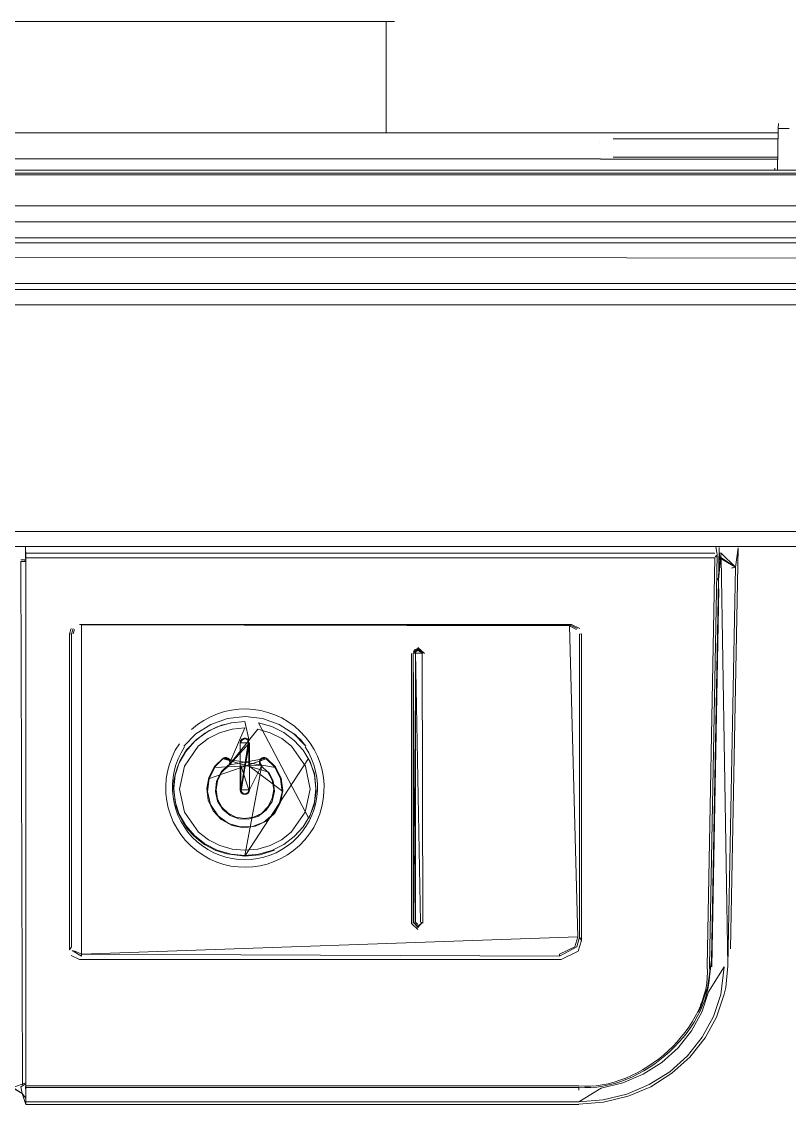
# Model space of a CAD drawing. Header units: millimetres. Extents: x 521 to 148073, y -17811 to 32040.
# Drawn here: x 66382.4 to 66492.3, y 20710.1 to 20865.2 of the extents above; entities that cross this region are included whole.
import ezdxf

# ---------------------------------------------------------------- set-up
doc = ezdxf.new("R2010")
doc.units = ezdxf.units.MM
doc.layers.add('Datové rozvody', color=6, linetype='Continuous')
doc.layers.add('PDF_Geometrie', color=7, linetype='Continuous', true_color=0xbdbdbd)

# ---------------------------------------------------------------- blocks, each defined once
blk = doc.blocks.new('projektor')
at = {"layer": 'PDF_Geometrie', "lineweight": 13}
for points in [[(85733.9755892011, 14135.77040875128), (85733.9755892011, 16031.83872741795)], [(85736.1163972011, 14135.77040875128), (85736.1163972011, 16031.83872741795)], [(85767.7148062011, 14135.77040875128), (85767.7148062011, 16031.83872741795)], [(85769.80576886777, 14135.77040875128), (85769.80576886777, 16031.83872741795)], [(85717.3485952011, 14198.32432308462), (85717.3485952011, 15969.28481308462)], [(85717.38369053444, 15969.28379575128), (85717.38369053444, 14198.32534041795)], [(85717.77838453444, 15969.26955441795), (85717.77838453444, 14198.33856475128)], [(85718.00574053443, 14198.34670275128), (85718.00574053443, 15969.26141641795)], [(85724.57922686776, 15969.03253441795), (85724.57922686776, 15085.03493508462)], [(85729.70974053444, 15082.57318375129), (85729.70974053444, 15082.61590841795), (85728.78760086777, 15082.57318375129), (85729.82265553443, 15083.80405941795), (85728.78760086777, 15084.99322775128), (85729.70974053444, 15085.03493508462), (85724.57922686776, 15082.57318375129), (85725.5013662011, 15083.80405941795), (85725.5013662011, 15085.03493508462), (85724.57922686776, 15083.80405941795), (85729.45491853444, 15085.41030141795), (85729.70974053444, 15968.85349808462)], [(85726.78564786777, 15968.95522341795), (85726.78564786777, 15085.41030141795)], [(85727.50331953443, 15968.92979208461), (85727.50331953443, 15085.41030141795), (85726.78564786777, 14198.65391308462)], [(85733.1439852011, 14198.87567408462), (85733.1439852011, 15968.73346208462)], [(85722.3234692011, 14537.67979208462), (85722.3234692011, 15629.92934441795)], [(85717.3485952011, 15548.15444208461), (85711.56805753443, 15548.25515008462), (85711.56805753443, 15549.79120141795)], [(85710.8483512011, 15548.26735708462), (85711.56805753443, 15548.25515008462)], [(85712.16365886776, 15357.64642608462), (85712.16365886776, 15548.24497741795)], [(85712.1809522011, 15357.64642608462), (85712.1809522011, 15548.24396008462)], [(85712.9962802011, 15525.25608575128), (85712.9962802011, 15548.22971875128)], [(85715.54500653443, 15548.18597675128), (85715.54500653443, 15525.25608575128)], [(85715.85069086777, 15548.17987341795), (85715.85069086777, 15523.50946308462)], [(85717.08665286776, 15547.77907575128), (85717.3485952011, 15547.76992041795)], [(85772.66475753443, 15542.28692908462), (85769.95988286777, 15542.67246775128), (85825.8528272011, 15541.61249041795)], [(85772.81175053443, 15541.78237175128), (85772.66424886778, 15542.28692908462), (85772.75274986777, 15541.78237175128)], [(85847.4745312011, 15520.45770541795), (85847.20343353444, 15523.90008808462), (85846.36623453443, 15527.34247108462), (85845.0326162011, 15530.49493675128), (85843.16494053444, 15533.45005575128), (85840.92138986777, 15535.95656608462), (85838.23533453443, 15538.08872741795), (85835.33616453444, 15539.66546908462), (85832.13741386776, 15540.73561875129), (85831.20103253443, 15540.93194841795), (85828.1991202011, 15541.23407241795)], [(85769.80576886777, 15539.55967475129), (85770.9679802011, 15539.73464208462), (85828.21387053444, 15538.66550975129)], [(85827.49314686777, 15538.93304708462), (85828.3176302011, 15538.97780641795), (85774.85337653443, 15539.93097208462), (85769.9471672011, 15540.02455908462)], [(85770.72739986777, 15539.43557008462), (85770.72739986777, 15443.44863141795)], [(85771.0142652011, 15539.73769408462), (85770.9679802011, 15539.73464208462)], [(85771.3692862011, 15443.45270041795), (85771.3692862011, 15539.44167341795), (85828.30694886777, 15538.36236841795)], [(85774.19826586777, 15539.94419608462), (85774.47699286777, 15539.68479675129)], [(85827.49314686777, 15538.93304708462), (85827.3619212011, 15538.93304708462), (85774.38340586776, 15539.93809275128)], [(85828.3176302011, 15538.97780641795), (85775.6773512011, 15539.97573108462)], [(85833.69787920109, 15537.42446141795), (85831.2890252011, 15538.38271341795), (85827.36141286776, 15538.93406441795)], [(85834.66121753443, 15537.09182008462), (85834.07324553444, 15537.43463408462), (85830.8480462011, 15538.52411175128), (85827.49314686777, 15538.93406441795)], [(85715.80847486776, 15523.50742875128), (85715.80847486776, 15392.49648308461)], [(85713.50439786777, 15523.38637575129), (85713.49727686777, 15523.38637575129)], [(85780.64154386776, 15519.43434908462), (85781.21018786776, 15520.60012075128)], [(85824.6687452011, 15520.83001975128), (85824.2206452011, 15520.56858575128), (85782.00923986777, 15520.56858575128), (85781.9624462011, 15520.83001975128)], [(85781.9624462011, 15520.83001975128), (85824.6687452011, 15520.83001975128)], [(85824.22013653444, 15520.56858575128), (85825.53188386776, 15520.20644408462), (85826.86092453444, 15517.77622741795)], [(85824.66823653443, 15520.83103708462), (85826.17224453443, 15520.37022175128), (85827.3090242011, 15518.03766141795)], [(85845.11755686777, 15520.48517108462), (85845.11755686777, 15520.44244641795)], [(85780.64205253443, 15450.93052441795), (85780.64205253443, 15519.43434908462)], [(85780.68884586776, 15519.17189808461), (85780.68884586776, 15451.19195841795), (85780.64205253443, 15450.93052441795)], [(85780.68833753443, 15519.17291541795), (85781.22392086776, 15520.30003108462)], [(85780.85821853443, 15519.17291541795), (85781.33174953444, 15520.14439141795)], [(85824.16978253443, 15520.33665241795), (85825.54815986777, 15519.91449241795), (85826.5903352011, 15517.77622741795)], [(85844.92987386776, 15520.44244641795), (85844.92987386776, 15443.45270041795)], [(85845.11806553444, 15520.45770541795), (85845.49750086776, 15520.45770541795)], [(85845.13383286777, 15520.44244641795), (85845.13383286777, 15443.45066608462)], [(85847.15307953443, 15520.45770541795), (85847.15307953443, 15443.43845908462), (85845.49750086776, 15443.43845908462)], [(85847.49436753443, 15520.45770541795), (85847.49436753443, 15443.43540708462)], [(85826.86092453444, 15451.19195841795), (85826.59084386777, 15451.19195841795), (85826.86092453444, 15517.77521008462), (85826.59084386777, 15517.77521008462)], [(85827.3090242011, 15518.03766141795), (85827.3090242011, 15450.93052441795)], [(85784.69376953444, 15498.96315775128), (85783.84538086777, 15498.07509641795)], [(85784.57932853443, 15498.64577508462), (85784.03357253443, 15498.07509641795)], [(85822.13222586777, 15497.73635108462), (85822.4557122011, 15498.07509641795)], [(85822.29651186777, 15497.18703475128), (85823.1454092011, 15498.07509641795)], [(85784.52897453443, 15497.73635108462), (85784.57932853443, 15497.50441775129)], [(85784.69376953444, 15497.18703475128), (85822.2975292011, 15497.18703475128)], [(85696.6785312011, 14673.97536475128), (85696.6785312011, 15493.63377141795), (85696.6785312011, 15494.81480175129)], [(85696.6785312011, 15493.63377141795), (85712.16365886776, 15493.63377141795)], [(85812.08889086777, 15478.09015175128), (85812.7185702011, 15476.10447441795), (85812.93015853444, 15473.97638208462), (85799.30558586777, 15482.83054875128), (85801.4123162011, 15483.65757508462), (85803.8699982011, 15483.90883641795), (85805.78904553443, 15483.61891941795), (85807.69232486776, 15482.88039408462), (85794.34495353443, 15475.84405775128), (85794.87036453444, 15477.71275108462), (85795.70705486776, 15479.39833841795), (85796.7955152011, 15480.84182008462), (85798.1728752011, 15482.08083375128), (85799.79895353442, 15483.04620641795), (85801.60457686777, 15483.65147175128), (85803.50022686776, 15483.85797375128), (85805.39485986777, 15483.64943708462), (85807.19844886777, 15483.04213741795), (85808.82554453443, 15482.07371275128), (85810.20086986777, 15480.83469908462), (85811.2837352011, 15479.39833841795), (85812.1194082011, 15477.71885441795), (85812.64685386777, 15475.85016141795), (85812.8192782011, 15473.97333041795), (85812.6382072011, 15472.03342975128), (85812.0771922011, 15470.10471875128), (85811.19065686777, 15468.38556175128), (85810.04573886778, 15466.93089041795), (85808.64549053443, 15465.72341175128), (85807.06773186776, 15464.83229841795), (85805.35823886776, 15464.27687841795), (85803.50226153444, 15464.07749708462), (85801.64424953444, 15464.27586141795), (85799.93068753443, 15464.83128108462), (85798.3483512011, 15465.72544608462), (85796.94403386777, 15466.93699408461), (85795.80115053443, 15468.39166541795), (85794.91766686777, 15470.10573608462), (85794.35665186777, 15472.03139508462), (85794.17456386777, 15473.97027875129), (85796.8580762011, 15474.55723341795), (85796.64750486777, 15474.40871441795), (85796.57171953443, 15474.31105808462), (85796.51729653444, 15474.20322941795), (85796.48423586777, 15474.08827975128), (85796.47253753443, 15473.97027875129), (85796.4822012011, 15473.85227741795), (85796.51322753444, 15473.73732775128), (85796.5666332011, 15473.62949908462), (85796.6429272011, 15473.52980808462), (85796.85705886777, 15473.37518575128), (85797.1245962011, 15473.31923708462), (85800.34013186776, 15473.31923708462), (85803.67214286777, 15473.31923708462), (85803.92798186776, 15473.37213408462), (85804.13651853443, 15473.51251508462), (85804.27232186777, 15473.72003441795), (85804.32114986777, 15473.96214041796), (85804.30996020109, 15474.08624541795), (85804.27486486777, 15474.20526408462), (85804.13804453443, 15474.41481808462), (85803.9259472011, 15474.55926775129), (85803.67214286777, 15474.61013041795), (85800.34013186776, 15474.61114775128), (85797.1245962011, 15474.61114775128), (85800.1788972011, 15471.84422075128), (85799.92407553444, 15471.94187675129), (85799.64890853444, 15471.92966975129), (85799.41239753444, 15471.80759941795), (85799.24963686777, 15471.61126975128), (85799.17537753443, 15471.39256041795), (85799.17079986777, 15471.28066275129), (85799.18758453443, 15471.16571308462), (85799.2262402011, 15471.04974641795), (85799.2862582011, 15470.94395208462), (85800.43931386777, 15469.74054241795), (85801.96010653443, 15468.93691275128), (85803.47733886776, 15468.66428908462), (85805.10952053443, 15468.86672241795), (85806.5870802011, 15469.54217808462), (85807.8240592011, 15470.67743175128), (85808.6571892011, 15472.18093141795), (85808.9674512011, 15473.82379408462), (85808.75942286776, 15475.44224308462), (85808.06158786776, 15476.92743175128), (85806.93447186776, 15478.13592808462), (85805.4665762011, 15478.94769575128), (85803.79777353443, 15479.26507841795), (85802.0735302011, 15479.02907575128), (85800.46932286776, 15478.21120475128), (85799.2862582011, 15476.98643241795), (85799.22573153443, 15476.87860375128), (85799.1865672011, 15476.76161975128), (85799.17079986777, 15476.63751508462), (85799.1799552011, 15476.51137575128), (85799.2155592011, 15476.38625341795), (85799.27710286777, 15476.26825208462), (85799.36204353443, 15476.16550975129), (85799.46631186777, 15476.08209508461), (85799.7079092011, 15475.98952508462), (85799.9586622011, 15475.99359408462), (85800.1804232011, 15476.08514675128), (85800.3518302011, 15476.25401075128), (85801.22361553443, 15477.15936541795), (85802.3446282011, 15477.75751008462), (85803.61619386777, 15477.97723675129), (85804.90810453444, 15477.78090675129), (85806.06777253443, 15477.18276241795), (85806.95939453444, 15476.27028675129), (85807.51176253443, 15475.14825708462), (85807.69029053443, 15473.92755408462), (85807.4919262011, 15472.72109241795), (85806.9421012011, 15471.63263208462), (85806.0804882011, 15470.75169141795), (85804.96100186776, 15470.16168475128), (85803.70215153442, 15469.94806175128), (85802.4178702011, 15470.14235708462), (85801.23429686777, 15470.75881208462), (85800.3518302011, 15471.67637408462), (85795.21623053444, 15475.76267775128), (85795.7212962011, 15477.50014508462), (85796.5325552011, 15479.09214541795), (85797.5986362011, 15480.45322941795), (85800.37319253443, 15482.38906108461), (85803.58262453444, 15483.06146508462), (85806.80222886776, 15482.37990575128), (85809.56966453443, 15480.43186708462), (85810.6403232011, 15479.05348975129), (85811.44140953443, 15477.46759308462), (85811.93375986777, 15475.74945341795), (85812.09906320111, 15473.96824408462), (85811.93630286776, 15472.19619008462), (85811.44700453444, 15470.48211941795), (85810.6484612011, 15468.89520541795), (85809.5772942011, 15467.51174175128), (85806.7991772011, 15465.55556508462), (85803.5719432011, 15464.87502308462), (85800.36861486777, 15465.54946141795), (85797.60168786776, 15467.47918975128), (85796.53713286776, 15468.83722208462), (85795.72383953443, 15470.42922241795), (85795.21572186776, 15472.17686241795), (85795.04533186776, 15473.97536475128), (85800.10718086777, 15471.76996108462), (85799.8961012011, 15471.84625508462), (85799.64890853444, 15471.82387575128), (85799.45105286776, 15471.70994341795), (85799.32237053444, 15471.53395875128), (85799.27354253443, 15471.33457708462), (85799.2943962011, 15471.15960975128), (85799.37018153444, 15471.00091808462), (85801.2322622011, 15477.29160841795), (85802.4575432011, 15477.89890808462), (85803.8740672011, 15478.07387575128), (85805.30686753443, 15477.74123408462), (85806.53876053443, 15476.92641475128), (85807.38918386777, 15475.76064308462), (85807.77726553443, 15474.43414575128), (85807.71317853444, 15473.10764841795), (85807.24066486777, 15471.89203141795), (85806.4044832011, 15470.88088241795), (85805.26058253444, 15470.16880575128), (85803.89593820111, 15469.85752641795), (85802.45499986777, 15470.03147641795), (85801.13918386777, 15470.70794941795), (85800.26790686777, 15471.61839041796), (85799.29744786776, 15476.78094741795), (85799.27303386776, 15476.61513541795), (85799.29897386777, 15476.45644408462), (85799.3717072011, 15476.31097675128), (85799.49123453443, 15476.18788941795), (85799.6550122011, 15476.10447441795), (85799.8523592011, 15476.08006041795), (85800.0537752011, 15476.13092308462), (85800.21907886777, 15476.25095908462), (85800.26790686777, 15476.31097675128), (85800.5817292011, 15469.76800808462), (85802.12693586777, 15468.99896508462), (85803.91831786776, 15468.77516941795), (85805.73157053444, 15469.19224308462), (85807.29000153443, 15470.22272008462), (85808.36371186777, 15471.69163275129), (85808.85555320111, 15473.36603041795), (85808.77620753444, 15475.04653175128), (85808.17755453443, 15476.58461775128), (85807.12215486777, 15477.86126975128), (85805.67969086776, 15478.75950375129), (85803.95849920111, 15479.15318075128), (85802.1376172011, 15478.93447141795), (85800.4728832011, 15478.08099641795), (85799.37018153444, 15476.92946641795), (85802.1457552011, 15468.91148141795), (85800.4606762011, 15469.77105975129), (85799.32796553444, 15470.95005575128), (85800.56036686776, 15478.23358441795), (85802.13405686777, 15479.01483441795), (85803.93510253444, 15479.23862975129), (85800.34267486777, 15474.50942241795), (85797.1235792011, 15474.50942241795), (85803.87203286777, 15473.45860041795), (85804.0419142011, 15473.56439475128), (85804.1711052011, 15473.74241408462), (85804.21891586776, 15473.96620975128), (85804.17059653443, 15474.18898775128), (85804.04242253443, 15474.36598975128), (85803.87101553443, 15474.47178408462), (85803.6716342011, 15474.50942241795), (85800.31164886776, 15473.42096208462), (85803.6716342011, 15473.42096208462), (85796.9206372011, 15474.47076675128), (85796.74821286777, 15474.36293808462), (85796.61902186777, 15474.18084975128), (85796.5737542011, 15473.96519241795), (85796.61902186777, 15473.74851741795), (85796.7477042011, 15473.56744641795), (85796.9221632011, 15473.45860041795), (85797.1235792011, 15473.42096208462)], [(85797.5849032011, 15465.47113308462), (85795.86879786776, 15467.15163441795), (85794.57332686777, 15469.20241575128), (85793.76461086777, 15471.52582075128), (85793.49046153443, 15473.98350275128), (85793.76867986776, 15476.43711608462), (85794.58349920111, 15478.75441775128), (85795.87998786777, 15480.79604341795), (85797.5849032011, 15482.46433775128)], [(85812.93015853444, 15473.97638208462), (85812.81978686777, 15473.97333041795), (85800.2689242011, 15476.31097675128), (85803.7016432011, 15474.59385441795), (85803.6716342011, 15473.41994508462), (85797.1576572011, 15474.60199241795), (85797.1576572011, 15473.32737508462), (85797.1576572011, 15474.60199241795)], [(85812.93015853444, 15473.97638208462), (85812.61989653444, 15471.42918175129), (85812.1209342011, 15469.92873408462), (85811.2878042011, 15468.35097508462), (85810.70034086777, 15467.53615575128), (85810.03607486776, 15466.79050975128), (85809.20345386777, 15466.03876008462), (85808.29606453443, 15465.39585641795), (85807.21319886777, 15464.82009141795), (85806.0657382011, 15464.40200075128), (85803.53328786777, 15464.03172075129), (85802.46771553444, 15464.08868675128), (85801.42503186777, 15464.28094741795), (85800.51713386778, 15464.55967475129), (85799.67433986776, 15464.90452341795), (85798.12201253444, 15465.82920608462), (85796.6892122011, 15467.20961775128), (85795.4735952011, 15468.93793008462), (85794.66894853444, 15470.72117375129), (85794.37903153444, 15471.94391141795)], [(85826.86092453444, 15451.19195841795), (85826.0567862011, 15449.91428908462)], [(85826.5903352011, 15451.19195841795), (85826.1168042011, 15450.22048208462)], [(85781.96193753443, 15449.53383641795), (85781.21018786776, 15449.76475275128)], [(85782.0087312011, 15449.79527041795), (85781.22392086776, 15450.06382508462)], [(85781.9583772011, 15450.02822141795), (85781.33174953444, 15450.22048208462)], [(85781.9624462011, 15449.53383641795), (85782.00923986777, 15449.79527041795), (85825.5410392011, 15449.79527041795), (85825.98913886776, 15449.53383641795)], [(85827.3090242011, 15450.93052441795), (85826.74037986777, 15449.76475275128)], [(85825.98913886776, 15449.53383641795), (85781.9624462011, 15449.53383641795)], [(85771.64089286777, 15443.23195675129), (85771.64089286777, 15442.74164075129), (85771.64089286777, 15443.23195675129), (85771.62614253443, 15443.43947608462), (85843.59218653443, 15443.43845908462), (85844.3932732011, 15443.44354508462), (85844.78847586777, 15443.43235541795)], [(85771.6403842011, 15443.23195675129), (85771.71616953443, 15443.35097508462)], [(85771.89774886776, 15442.73960641795), (85771.89774886776, 15443.43235541795), (85844.78847586777, 15443.43235541795)], [(85844.78847586777, 15442.96950541795), (85771.89774886776, 15442.73960641795)], [(85772.33618486776, 15443.43947608462), (85772.2705722011, 15443.43947608462)], [(85844.9293652011, 15443.45270041795), (85845.13383286777, 15443.45168308462)]]:
    blk.add_lwpolyline(points, dxfattribs=at)
for points in [[(85774.3747592011, 15539.94114441795), (85774.41188886776, 15539.93911008462), (85774.38340586776, 15539.93809275128), (85770.7202792011, 15540.30328641795), (85770.72078786777, 15540.31345908462), (85772.66424886778, 15542.28692908462), (85771.18516353444, 15540.06016308462)], [(85828.19962886776, 15541.23407241795), (85772.66475753443, 15542.28692908462), (85771.34995853443, 15540.05711141795), (85771.3545362011, 15540.29413108462)], [(85770.72078786777, 15540.30328641795), (85770.7162102011, 15540.05812841795), (85774.85337653443, 15539.93097208462), (85774.37526786777, 15539.94012708462)], [(85828.34662186776, 15540.72951508462), (85832.18878486776, 15540.24225141795), (85835.2659742011, 15539.21584341795), (85838.13869553444, 15537.66046408462), (85840.72302553443, 15535.61070008462), (85842.94826586777, 15533.13470741795), (85844.7467682011, 15530.29352075129), (85846.07173986777, 15527.17462441795), (85846.87892986777, 15523.86448441795), (85847.15307953443, 15520.45770541795), (85845.24623953443, 15523.57049841795), (85844.5087312011, 15526.59580741795), (85843.29769186776, 15529.44513208462), (85841.6548292011, 15532.04116075128), (85839.6213412011, 15534.30353041795), (85837.25928053443, 15536.17629275129), (85834.63476886776, 15537.59637708462), (85831.82257386777, 15538.53428408462)], [(85771.01375653443, 15539.73871108462), (85771.20499986777, 15539.74583208462), (85771.27061286777, 15539.74481475129), (85771.2044912011, 15539.44269075128)], [(85780.85872720109, 15451.19195841795), (85780.68884586776, 15451.19195841795), (85780.85872720109, 15519.17189808461), (85824.1702912011, 15520.33563508462), (85826.59084386777, 15451.19195841795)], [(85784.52897453443, 15498.41384141795), (85784.2054882011, 15498.07509641795), (85784.52897453443, 15497.73635108462), (85784.0178052011, 15498.07509641795)], [(85784.02899486777, 15498.14325208462), (85784.04425386777, 15497.91335308462), (85784.1363152011, 15497.70278175128), (85784.2914462011, 15497.54307308462), (85784.4913362011, 15497.45355508462)], [(85822.13273420109, 15497.73635108462), (85784.5294832011, 15497.73635108462), (85822.13273420109, 15498.41282408462), (85822.2471752011, 15498.72918975128), (85784.57932853443, 15498.64577508462), (85784.6439242011, 15498.72918975128), (85784.6439242011, 15497.41998575128), (85822.1830882011, 15497.50340041795), (85822.2471752011, 15497.41998575128), (85784.6439242011, 15497.41998575128)], [(85822.1820712011, 15497.50441775129), (85822.72833586777, 15498.07509641795), (85822.1820712011, 15498.64577508462), (85822.87278553443, 15498.07509641795)], [(85772.4745312011, 15443.44354508462), (85772.28430486776, 15443.44354508462), (85772.09306153444, 15443.44354508462), (85771.70650553443, 15443.44151075128), (85771.38352786776, 15443.43845908462), (85771.2726472011, 15443.43642441795), (85771.19482753443, 15443.43439008461), (85770.2721792011, 15443.40997575128), (85769.95072753444, 15443.40590675129), (85769.80526053443, 15443.40488975129), (85771.2044912011, 15443.45270041795)], [(85771.3692862011, 15443.45270041795), (85844.92987386776, 15443.45270041795), (85844.8871492011, 15443.44354508462), (85772.4745312011, 15443.44354508462), (85770.47461253444, 15443.41404475128)], [(85844.63232753443, 15443.43845908462), (85844.50110186776, 15443.44252808462), (85845.13383286777, 15441.64504275128), (85845.98323886776, 15442.92169475128), (85845.23911853443, 15441.66843941795), (85845.98323886776, 15442.92576375129), (85845.0478752011, 15442.76198608462), (85844.63232753443, 15443.43845908462), (85845.2192822011, 15443.43133808462), (85845.49750086776, 15443.43845908462)], [(85845.98323886776, 15442.92169475128), (85845.98323886776, 15442.92678075128), (85846.61495286776, 15443.43235541795), (85846.62054753443, 15443.43235541795), (85845.21877353443, 15443.43235541795), (85847.49385886776, 15443.43642441795)]]:
    blk.add_lwpolyline(points, close=True, dxfattribs=at)
for centre, radius, start, end in [((85803.44076324807, 15473.96824408476), 11.02646625211485, 235.8743196807128, 222.3406251566487), ((85803.31674233264, 15473.96824408461), 10.1022074820453, 236.2477146438339, 123.7522853561661)]:
    blk.add_arc(centre, radius, start, end, dxfattribs=at)
blk.add_ellipse((85803.48685306506, 15473.96816746892), major_axis=(0.00705738084068633, 10.52769583549878), ratio=0.9495421439152943, start_param=0.6322853332316939, end_param=0.8632391307854386, dxfattribs=at)
for points in [[(85828.20827553443, 15538.66550975129), (85836.63417886777, 15539.36741408462), (85845.91711753444, 15529.29457875128), (85845.11755686777, 15520.48517108462)], [(85828.30644053443, 15538.36236841795), (85836.59908353443, 15539.05816908462), (85845.74113286777, 15529.12164575128), (85844.9293652011, 15520.44244641795)]]:
    blk.add_open_spline(points, degree=3, dxfattribs=at)

msp = doc.modelspace()

# ---------------------------------------------------------------- block references
at = {"layer": 'Datové rozvody', "xscale": 1.027900945623324, "yscale": 1.027900945623324, "zscale": 1.027900945623324, "rotation": 270.0000000000001}
msp.add_blockref('projektor', (50508.68630831369, 108952.8662978741), dxfattribs=at)

doc.saveas('drawing.dxf')
